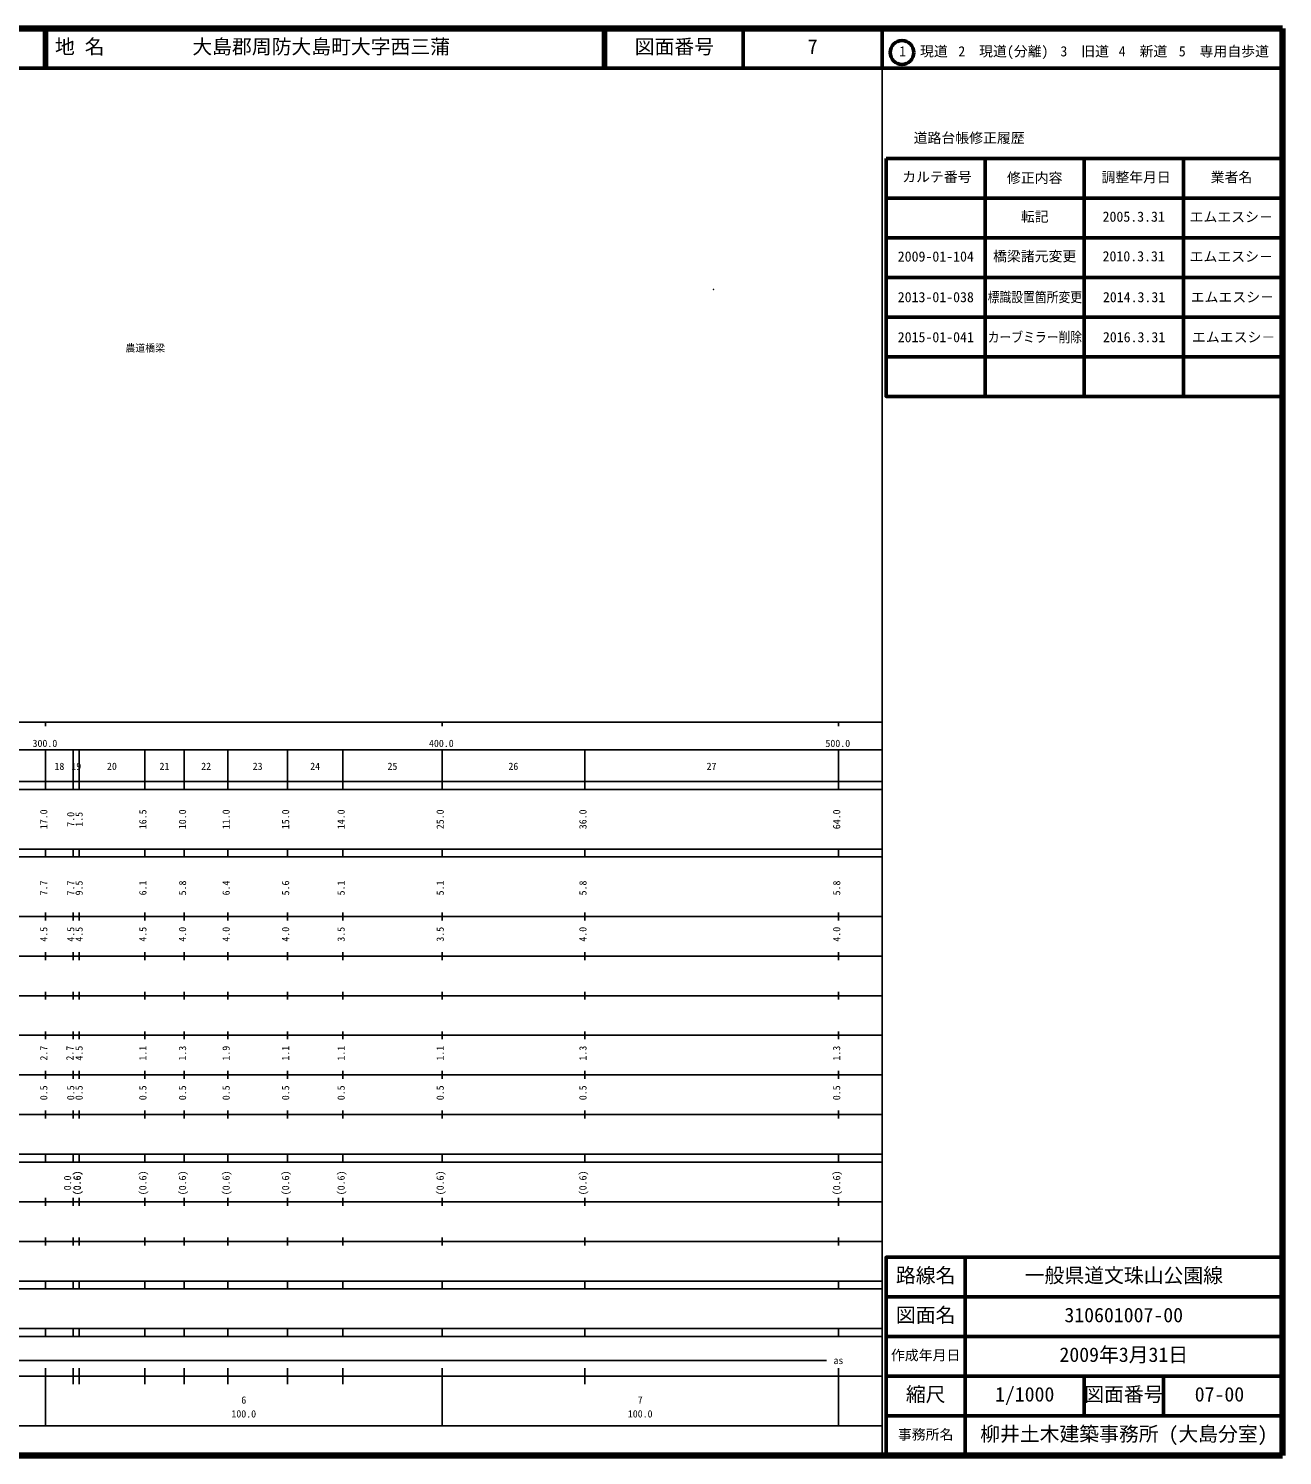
# Model space of a CAD drawing. Units: millimetres on the paper. Extents: x 40 to 680, y 20 to 380.
# Drawn here: x 363.7 to 680, y 20 to 380 of the extents above; entities that cross this region are included whole.
import ezdxf
from ezdxf.enums import TextEntityAlignment as Align

# ---------------------------------------------------------------- set-up
doc = ezdxf.new("R2010")
doc.units = ezdxf.units.MM
for name, color, linetype, lineweight in [('M-OTRS', 6, 'Continuous', 25), ('M-TTL', 2, 'Continuous', 140), ('M-TTL-BAND', 7, 'Continuous', 25), ('M-TTL-FRAM', 2, 'Continuous', 50), ('M-TTL-LINE', 7, 'Continuous', 50)]:
    doc.layers.add(name, color=color, linetype=linetype, lineweight=lineweight)
doc.layers.add('M-STR-HTXT', color=7, linetype='Continuous')
doc.layers.add('M-TTL-TXT', color=7, linetype='Continuous')
doc.styles.add('ＭＳ ゴシック', font='')
doc.styles.get('ＭＳ ゴシック').set_extended_font_data('MS Gothic')

msp = doc.modelspace()

# ---------------------------------------------------------------- linework, layer by layer
at = {"layer": 'M-OTRS'}
for radius in [0.0313, 0.025, 0.0188, 0.0125, 0.0063]:
    msp.add_circle((536.498, 314.185), radius, dxfattribs=at)
at = {"layer": 'M-TTL'}
for p, q in [((680, 380), (40, 380)), ((680, 20), (680, 380)), ((40, 20), (680, 20))]:
    msp.add_line(p, q, dxfattribs=at)
at = {"layer": 'M-TTL-BAND'}
for p, q in [((579, 20), (579, 370)), ((40, 205), (579, 205)), ((368, 205), (368, 204)), ((468, 205), (468, 204)), ((568, 205), (568, 204)), ((68, 198), (579, 198)), ((368, 188), (368, 198)), ((375, 188), (375, 198)), ((376.5, 188), (376.5, 198)), ((393, 188), (393, 198)), ((403, 188), (403, 198)), ((414, 188), (414, 198)), ((429, 188), (429, 198)), ((443, 188), (443, 198)), ((468, 188), (468, 198)), ((504, 188), (504, 198)), ((568, 188), (568, 198)), ((40, 190), (579, 190)), ((40, 188), (579, 188)), ((40, 173), (579, 173)), ((368, 171), (368, 173)), ((375, 171), (375, 173)), ((376.5, 171), (376.5, 173)), ((393, 171), (393, 173)), ((403, 171), (403, 173)), ((414, 171), (414, 173)), ((429, 171), (429, 173)), ((443, 171), (443, 173)), ((468, 171), (468, 173)), ((504, 171), (504, 173)), ((568, 171), (568, 173)), ((40, 171), (579, 171)), ((40, 156), (579, 156)), ((368, 155), (368, 157)), ((375, 155), (375, 157)), ((376.5, 155), (376.5, 157)), ((393, 155), (393, 157)), ((403, 155), (403, 157)), ((414, 155), (414, 157)), ((429, 155), (429, 157)), ((443, 155), (443, 157)), ((468, 155), (468, 157)), ((504, 155), (504, 157)), ((568, 155), (568, 157)), ((46, 146), (579, 146)), ((368, 145), (368, 147)), ((375, 145), (375, 147)), ((376.5, 145), (376.5, 147)), ((393, 145), (393, 147)), ((403, 145), (403, 147)), ((414, 145), (414, 147)), ((429, 145), (429, 147)), ((443, 145), (443, 147)), ((468, 145), (468, 147)), ((504, 145), (504, 147)), ((568, 145), (568, 147)), ((368, 135), (368, 137)), ((375, 135), (375, 137)), ((376.5, 135), (376.5, 137)), ((393, 135), (393, 137)), ((403, 135), (403, 137)), ((414, 135), (414, 137)), ((429, 135), (429, 137)), ((443, 135), (443, 137)), ((468, 135), (468, 137)), ((504, 135), (504, 137)), ((568, 135), (568, 137)), ((52, 136), (579, 136)), ((46, 126), (579, 126)), ((368, 125), (368, 127)), ((375, 125), (375, 127)), ((376.5, 125), (376.5, 127)), ((393, 125), (393, 127)), ((403, 125), (403, 127)), ((414, 125), (414, 127)), ((429, 125), (429, 127)), ((443, 125), (443, 127)), ((468, 125), (468, 127)), ((504, 125), (504, 127)), ((568, 125), (568, 127)), ((52, 116), (579, 116)), ((368, 115), (368, 117)), ((375, 115), (375, 117)), ((376.5, 115), (376.5, 117)), ((393, 115), (393, 117)), ((403, 115), (403, 117)), ((414, 115), (414, 117)), ((429, 115), (429, 117)), ((443, 115), (443, 117)), ((468, 115), (468, 117)), ((504, 115), (504, 117)), ((568, 115), (568, 117)), ((46, 106), (579, 106)), ((368, 105), (368, 107)), ((375, 105), (375, 107)), ((376.5, 105), (376.5, 107)), ((393, 105), (393, 107)), ((403, 105), (403, 107)), ((414, 105), (414, 107)), ((429, 105), (429, 107)), ((443, 105), (443, 107)), ((468, 105), (468, 107)), ((504, 105), (504, 107)), ((568, 105), (568, 107)), ((40, 96), (579, 96)), ((40, 94), (579, 94)), ((368, 94), (368, 96)), ((375, 94), (375, 96)), ((376.5, 94), (376.5, 96)), ((393, 94), (393, 96)), ((403, 94), (403, 96)), ((414, 94), (414, 96)), ((429, 94), (429, 96)), ((443, 94), (443, 96)), ((468, 94), (468, 96)), ((504, 94), (504, 96)), ((568, 94), (568, 96)), ((49, 84), (579, 84)), ((368, 83), (368, 85)), ((375, 83), (375, 85)), ((376.5, 83), (376.5, 85)), ((393, 83), (393, 85)), ((403, 83), (403, 85)), ((414, 83), (414, 85)), ((429, 83), (429, 85)), ((443, 83), (443, 85)), ((468, 83), (468, 85)), ((504, 83), (504, 85)), ((568, 83), (568, 85)), ((40, 74), (579, 74)), ((368, 73), (368, 75)), ((375, 73), (375, 75)), ((376.5, 73), (376.5, 75)), ((393, 73), (393, 75)), ((403, 73), (403, 75)), ((414, 73), (414, 75)), ((429, 73), (429, 75)), ((443, 73), (443, 75)), ((468, 73), (468, 75)), ((504, 73), (504, 75)), ((568, 73), (568, 75)), ((40, 64), (579, 64)), ((40, 62), (579, 62)), ((368, 62), (368, 64)), ((375, 62), (375, 64)), ((376.5, 62), (376.5, 64)), ((393, 62), (393, 64)), ((403, 62), (403, 64)), ((414, 62), (414, 64)), ((429, 62), (429, 64)), ((443, 62), (443, 64)), ((468, 62), (468, 64)), ((504, 62), (504, 64)), ((568, 62), (568, 64)), ((40, 52), (579, 52)), ((368, 50), (368, 52)), ((375, 50), (375, 52)), ((376.5, 50), (376.5, 52)), ((393, 50), (393, 52)), ((403, 50), (403, 52)), ((414, 50), (414, 52)), ((429, 50), (429, 52)), ((443, 50), (443, 52)), ((468, 50), (468, 52)), ((504, 50), (504, 52)), ((568, 50), (568, 52)), ((40, 50), (579, 50)), ((71, 44), (565, 44)), ((40, 40), (579, 40)), ((368, 27.5), (368, 42)), ((375, 38), (375, 42)), ((376.5, 38), (376.5, 42)), ((393, 38), (393, 42)), ((403, 38), (403, 42)), ((414, 38), (414, 42)), ((429, 38), (429, 42)), ((443, 38), (443, 42)), ((468, 27.5), (468, 42)), ((504, 38), (504, 42)), ((568, 27.5), (568, 42)), ((68, 27.5), (579, 27.5))]:
    msp.add_line(p, q, dxfattribs=at)
at = {"layer": 'M-TTL-FRAM'}
msp.add_line((580, 347.197), (680, 347.197), dxfattribs=at)
for points in [[(580, 347.197), (580, 287.197), (680, 287.197)], [(680, 70), (580, 70), (580, 20)]]:
    msp.add_lwpolyline(points, dxfattribs=at)
at = {"layer": 'M-TTL-LINE'}
for p, q in [((367.75, 380), (367.75, 370)), ((368.25, 380), (368.25, 370)), ((508.747, 380), (508.747, 370)), ((509.247, 380), (509.247, 370)), ((543.996, 380), (543.996, 370)), ((579, 380), (579, 370)), ((40, 370), (680, 370)), ((605, 347.197), (605, 287.197)), ((630, 347.197), (630, 287.197)), ((655, 347.197), (655, 287.197)), ((580, 337.197), (680, 337.197)), ((580, 327.197), (680, 327.197)), ((580, 317.197), (680, 317.197)), ((580, 307.197), (680, 307.197)), ((580, 297.197), (680, 297.197)), ((600, 70), (600, 20)), ((680, 60), (580, 60)), ((680, 50), (580, 50)), ((680, 40), (580, 40)), ((630, 40), (630, 30)), ((650, 40), (650, 30)), ((680, 30), (580, 30))]:
    msp.add_line(p, q, dxfattribs=at)
msp.add_circle((584.031, 373.958), 3, dxfattribs=at)

# ---------------------------------------------------------------- texts
at = {"layer": 'M-STR-HTXT', "style": 'ＭＳ ゴシック'}
msp.add_text('農道橋梁', height=1.833, dxfattribs=at).set_placement((388.141, 297.92), align=Align.BOTTOM_LEFT)
at = {"layer": 'M-TTL-BAND', "style": 'ＭＳ ゴシック'}
for s, p in [('300.0', (364.719, 198.195)), ('400.0', (464.719, 198.195)), ('500.0', (564.719, 198.195)), ('18', (370.25, 192.405)), ('19', (374.5, 192.405)), ('20', (383.5, 192.405)), ('21', (396.75, 192.405)), ('22', (407.25, 192.405)), ('23', (420.25, 192.405)), ('24', (434.75, 192.405)), ('25', (454.25, 192.405)), ('26', (484.75, 192.405)), ('27', (534.75, 192.405)), ('as', (566.75, 42.5)), ('6', (417.375, 32.523)), ('7', (517.375, 32.523)), ('100.0', (414.875, 29.033)), ('100.0', (514.875, 29.033))]:
    msp.add_text(s, height=1.833, dxfattribs=at).set_placement(p, align=Align.BOTTOM_LEFT)
for s, p in [('17.0', (369, 178)), ('7.0', (375.8, 178.625)), ('1.5', (377.9, 178.625)), ('16.5', (394, 178)), ('10.0', (404, 178)), ('11.0', (415, 178)), ('15.0', (430, 178)), ('14.0', (444, 178)), ('25.0', (469, 178)), ('36.0', (505, 178)), ('64.0', (569, 178)), ('7.7', (369, 161.299)), ('7.7', (375.8, 161.299)), ('9.5', (377.9, 161.299)), ('6.1', (394, 161.299)), ('5.8', (404, 161.299)), ('6.4', (415, 161.299)), ('5.6', (430, 161.299)), ('5.1', (444, 161.299)), ('5.1', (469, 161.299)), ('5.8', (505, 161.299)), ('5.8', (569, 161.299)), ('4.5', (369, 149.625)), ('4.5', (375.8, 149.625)), ('4.5', (377.9, 149.625)), ('4.5', (394, 149.625)), ('4.0', (404, 149.625)), ('4.0', (415, 149.625)), ('4.0', (430, 149.625)), ('3.5', (444, 149.625)), ('3.5', (469, 149.625)), ('4.0', (505, 149.625)), ('4.0', (569, 149.625)), ('2.7', (369, 119.625)), ('2.7', (375.6, 119.625)), ('4.5', (377.9, 119.625)), ('1.1', (394, 119.625)), ('1.3', (404, 119.625)), ('1.9', (415, 119.625)), ('1.1', (430, 119.625)), ('1.1', (444, 119.625)), ('1.1', (469, 119.625)), ('1.3', (505, 119.625)), ('1.3', (569, 119.625)), ('0.5', (369, 109.625)), ('0.5', (375.8, 109.625)), ('0.5', (377.9, 109.625)), ('0.5', (394, 109.625)), ('0.5', (404, 109.625)), ('0.5', (415, 109.625)), ('0.5', (430, 109.625)), ('0.5', (444, 109.625)), ('0.5', (469, 109.625)), ('0.5', (505, 109.625)), ('0.5', (569, 109.625)), ('0.0', (375, 86.889)), ('(0.6)', (377.37, 85.639)), ('(0.6)', (377.5, 85.639)), ('(0.6)', (394, 85.639)), ('(0.6)', (404, 85.639)), ('(0.6)', (415, 85.639)), ('(0.6)', (430, 85.639)), ('(0.6)', (444, 85.639)), ('(0.6)', (469, 85.639)), ('(0.6)', (505, 85.639)), ('(0.6)', (569, 85.639))]:
    msp.add_text(s, height=1.833, rotation=90, dxfattribs=at).set_placement(p, align=Align.BOTTOM_LEFT)
at = {"layer": 'M-TTL-TXT', "style": 'ＭＳ ゴシック'}
for s, height, p in [('地 名', 3.666, (370.38, 372.5)), ('大島郡周防大島町大字西三蒲', 3.666, (405.024, 372.5)), ('図面番号', 3.666, (516.621, 372.5)), ('7', 3.666, (560.246, 372.5)), ('1\u3000現道', 2.566, (583.323, 372.208)), ('2\u3000現道(分離)', 2.566, (598.244, 372.208)), ('3\u3000旧道', 2.566, (623.996, 372.208)), ('4\u3000新道', 2.566, (638.699, 372.208)), ('5\u3000専用自歩道', 2.566, (653.853, 372.208)), ('道路台帳修正履歴', 2.566, (586.968, 350.363)), ('カルテ番号', 2.566, (584.089, 340.527)), ('修正内容', 2.566, (610.509, 340.273)), ('調整年月日', 2.566, (634.339, 340.447)), ('業者名', 2.566, (661.884, 340.447)), ('転記', 2.566, (614, 330.495)), ('2005.3.31', 2.566, (634.625, 330.495)), ('エムエスシ－', 2.566, (656.577, 330.439)), ('橋梁諸元変更', 2.566, (607, 320.495)), ('2009-01-104', 2.566, (582.962, 320.439)), ('2010.3.31', 2.566, (634.625, 320.495)), ('エムエスシ－', 2.566, (656.577, 320.439)), ('2013-01-038', 2.566, (582.962, 310.192)), ('2014.3.31', 2.566, (634.712, 310.192)), ('エムエスシ－', 2.566, (656.855, 310.192)), ('2015-01-041', 2.566, (582.962, 300.092)), ('2016.3.31', 2.566, (634.712, 300.092)), ('エムエスシ－', 2.566, (657.175, 300.092)), ('路線名', 3.666, (582.5, 62.5)), ('一般県道文珠山公園線', 3.666, (615, 62.5)), ('図面名', 3.666, (582.5, 52.5)), ('310601007-00', 3.666, (625, 52.5)), ('作成年月日', 2.566, (581.25, 43.25)), ('2009年3月31日', 3.666, (623.75, 42.5)), ('縮尺', 3.666, (585, 32.5)), ('1/1000', 3.666, (607.5, 32.5)), ('図面番号', 3.666, (630, 32.5)), ('07-00', 3.666, (657.875, 32.5)), ('事務所名', 2.566, (583, 23.25)), ('柳井土木建築事務所 (大島分室)', 3.666, (603.75, 22.5))]:
    msp.add_text(s, height=height, dxfattribs=at).set_placement(p, align=Align.BOTTOM_LEFT)
at = {"layer": 'M-TTL-TXT', "style": 'ＭＳ ゴシック', "width": 0.85}
for s, p in [('標識設置箇所変更', (605.65, 310.192)), ('カーブミラー削除', (605.65, 300.092))]:
    msp.add_text(s, height=2.566, dxfattribs=at).set_placement(p, align=Align.BOTTOM_LEFT)

doc.saveas('drawing.dxf')
